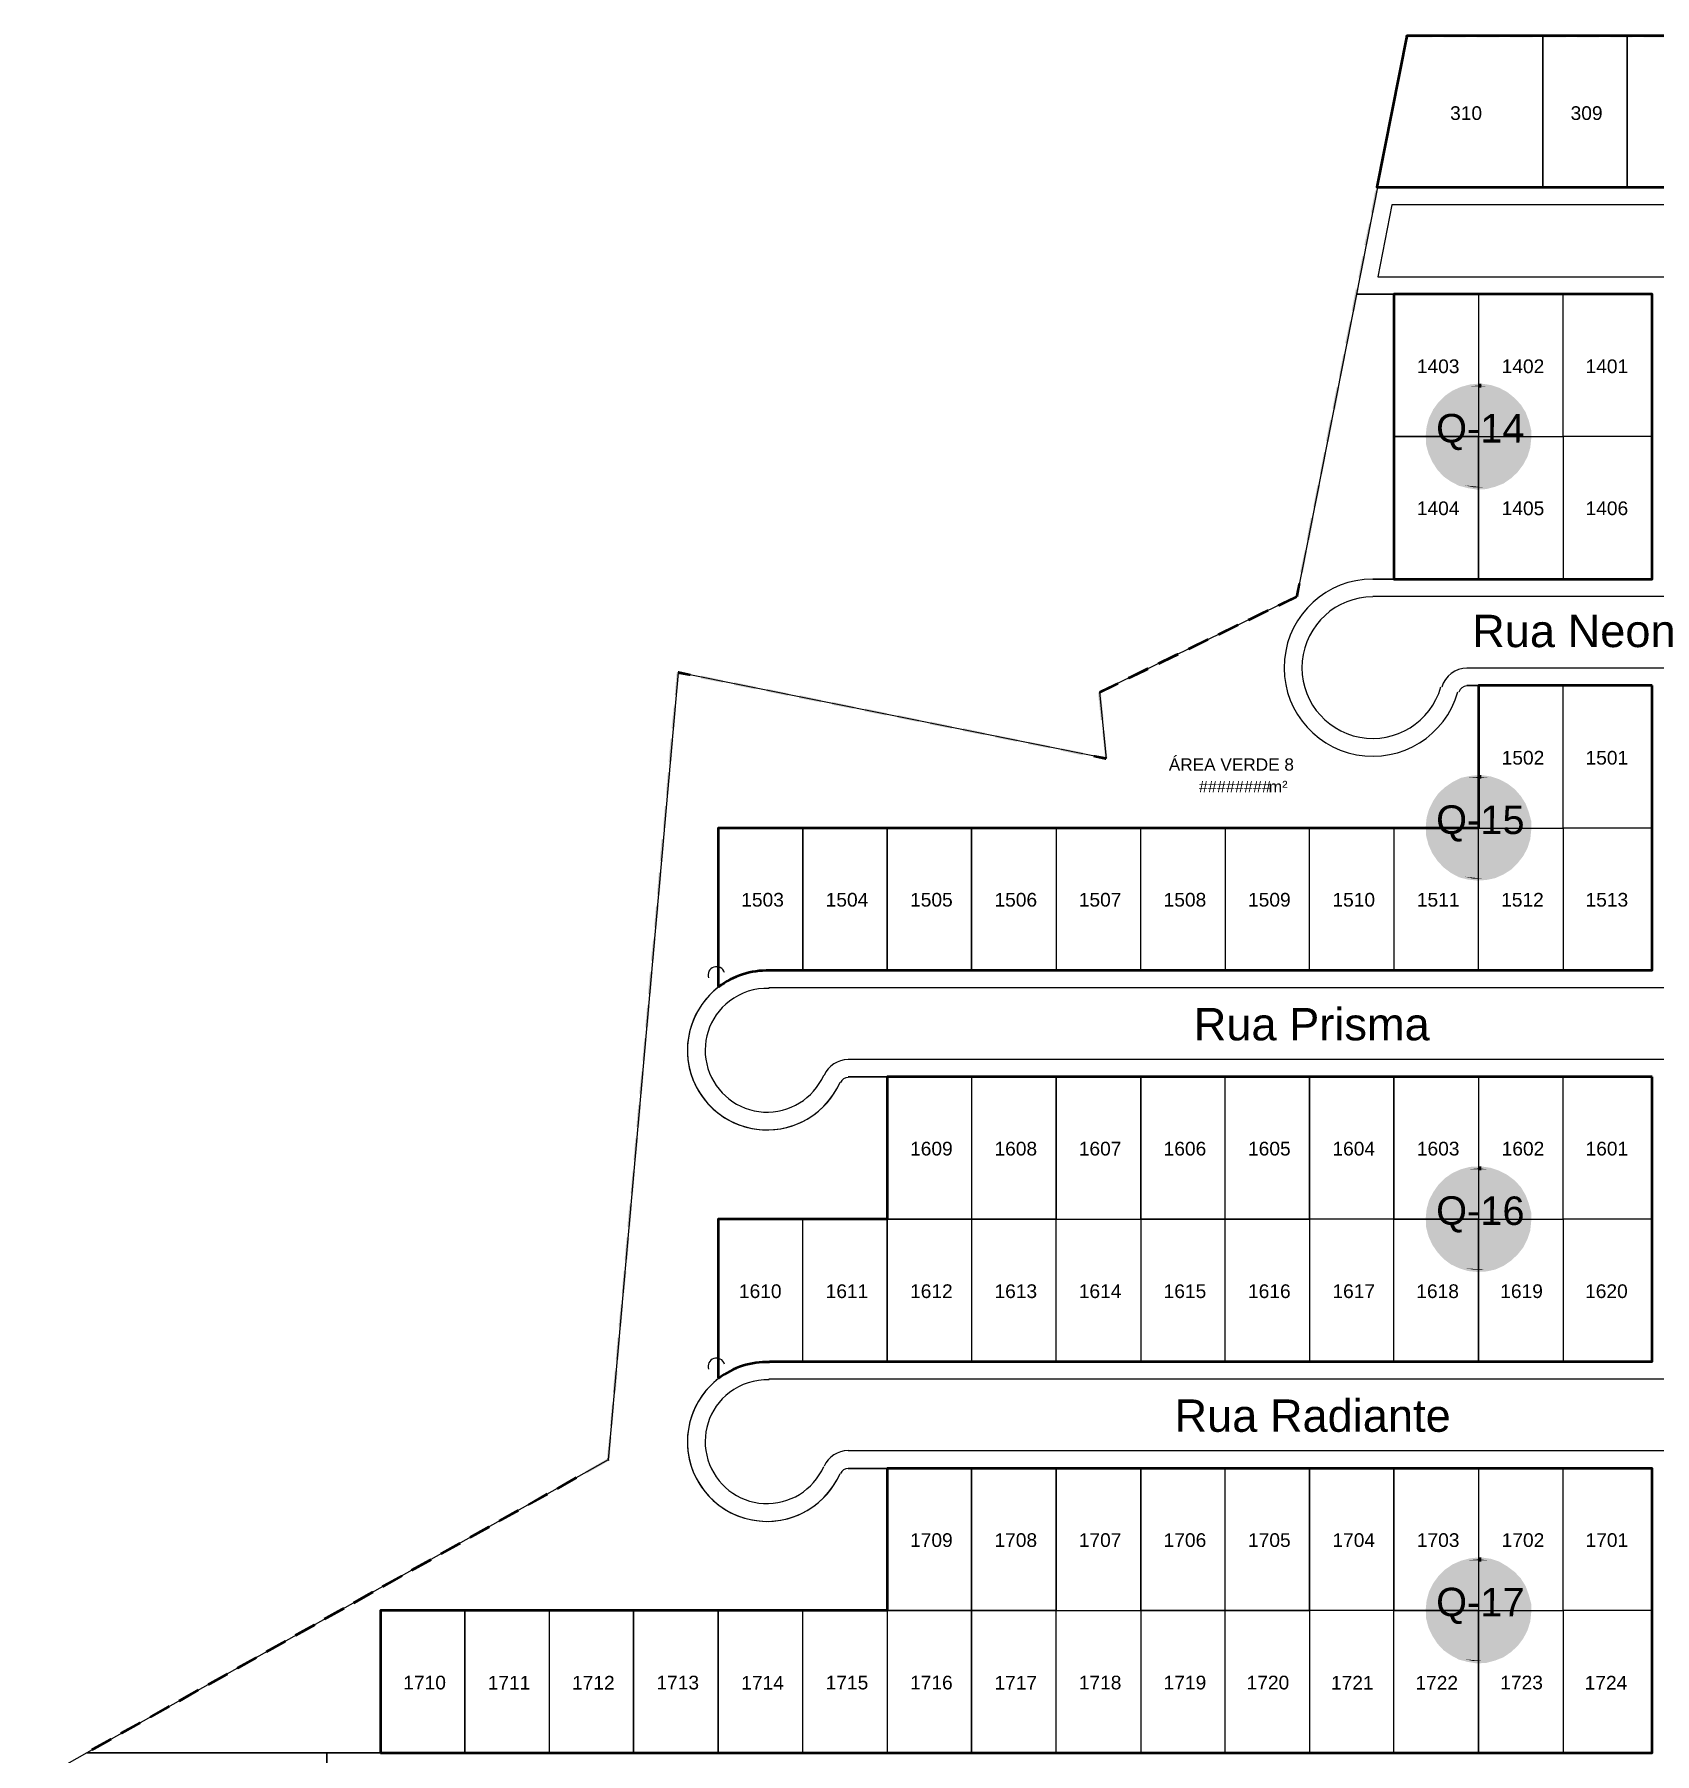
# Model space of a CAD drawing. Extents: x 246293 to 246943, y 9361385 to 9361710.
# Drawn here: x 246293.1 to 246475.3, y 9361496.6 to 9361690 of the extents above; entities that cross this region are included whole.
import ezdxf
from ezdxf.xclip import XClip

# ---------------------------------------------------------------- set-up
doc = ezdxf.new("R2010")
doc.units = 0
doc.header["$XCLIPFRAME"] = 0
doc.styles.add('style0', font='', dxfattribs={"height": 4.19039})
doc.styles.get('style0').set_extended_font_data('Arial')

# ---------------------------------------------------------------- blocks, each defined once
blk = doc.blocks.new('Viewport1')
at = {"linetype": 'Continuous', "lineweight": 25, "true_color": 0x93278f}
for points in [[(246447.03, 9361688.33), (246447.29, 9361689.81), (246447.61, 9361689.75), (246447.29, 9361688.28)], [(246446.29, 9361684.69), (246446.76, 9361687.12), (246447.08, 9361687.07), (246446.61, 9361684.64)], [(246445.55, 9361681), (246446.03, 9361683.43), (246446.34, 9361683.38), (246445.87, 9361680.95)], [(246444.87, 9361677.31), (246445.34, 9361679.79), (246445.61, 9361679.69), (246445.13, 9361677.26)], [(246444.13, 9361673.62), (246444.6, 9361676.1), (246444.92, 9361676.05), (246444.39, 9361673.57)], [(246443.39, 9361669.93), (246443.87, 9361672.41), (246444.18, 9361672.36), (246443.71, 9361669.88)], [(246442.65, 9361666.3), (246443.18, 9361668.72), (246443.44, 9361668.67), (246442.97, 9361666.24)], [(246441.97, 9361662.61), (246442.44, 9361665.03), (246442.76, 9361664.98), (246442.23, 9361662.55)], [(246441.23, 9361658.92), (246441.7, 9361661.39), (246442.02, 9361661.29), (246441.55, 9361658.86)], [(246440.49, 9361655.23), (246441.02, 9361657.7), (246441.28, 9361657.65), (246440.81, 9361655.17)], [(246439.81, 9361651.54), (246440.28, 9361654.01), (246440.55, 9361653.96), (246440.07, 9361651.48)], [(246439.07, 9361647.9), (246439.54, 9361650.32), (246439.86, 9361650.27), (246439.39, 9361647.79)], [(246438.33, 9361644.21), (246438.81, 9361646.63), (246439.12, 9361646.58), (246438.65, 9361644.16)], [(246437.65, 9361640.52), (246438.12, 9361643), (246438.38, 9361642.89), (246437.91, 9361640.47)], [(246436.91, 9361636.83), (246437.38, 9361639.31), (246437.7, 9361639.25), (246437.17, 9361636.78)], [(246436.17, 9361633.14), (246436.64, 9361635.62), (246436.96, 9361635.56), (246436.49, 9361633.09)], [(246435.43, 9361629.5), (246435.96, 9361631.93), (246436.22, 9361631.87), (246435.75, 9361629.4)], [(246434.91, 9361626.76), (246435.22, 9361628.24), (246435.49, 9361628.18), (246435.22, 9361626.71)], [(246432.9, 9361625.86), (246435.01, 9361626.86), (246435.12, 9361626.6), (246433.06, 9361625.6)], [(246426.16, 9361622.59), (246428.42, 9361623.7), (246428.53, 9361623.44), (246426.31, 9361622.33)], [(246429.53, 9361624.23), (246431.8, 9361625.34), (246431.9, 9361625.07), (246429.69, 9361623.97)], [(246422.78, 9361620.96), (246425.05, 9361622.07), (246425.15, 9361621.8), (246422.94, 9361620.7)], [(246419.41, 9361619.33), (246421.68, 9361620.43), (246421.78, 9361620.12), (246419.57, 9361619.06)], [(246416.04, 9361617.69), (246418.3, 9361618.8), (246418.41, 9361618.48), (246416.19, 9361617.43)], [(246412.82, 9361616.11), (246414.93, 9361617.11), (246415.03, 9361616.85), (246412.98, 9361615.85)]]:
    blk.add_hatch(color=217, dxfattribs=at).paths.add_polyline_path(points)
at = {"linetype": 'Continuous', "lineweight": 0, "true_color": 0x93278f}
for points in [[(246447.45, 9361689.96), (246450.3, 9361689.96), (246450.3, 9361689.65), (246447.45, 9361689.65)], [(246451.56, 9361689.96), (246454.04, 9361689.96), (246454.04, 9361689.65), (246451.56, 9361689.65)], [(246455.3, 9361689.96), (246457.83, 9361689.96), (246457.83, 9361689.65), (246455.3, 9361689.65)], [(246459.05, 9361689.96), (246461.58, 9361689.96), (246461.58, 9361689.65), (246459.05, 9361689.65)], [(246462.79, 9361689.96), (246465.32, 9361689.96), (246465.32, 9361689.65), (246462.79, 9361689.65)], [(246466.58, 9361689.96), (246469.06, 9361689.96), (246469.06, 9361689.65), (246466.58, 9361689.65)], [(246470.33, 9361689.96), (246472.8, 9361689.96), (246472.8, 9361689.65), (246470.33, 9361689.65)], [(246474.07, 9361689.96), (246476.55, 9361689.96), (246476.55, 9361689.65), (246474.07, 9361689.65)], [(246365.12, 9361615.69), (246365.33, 9361618.22), (246365.65, 9361618.22), (246365.38, 9361615.64)], [(246365.49, 9361618.38), (246366.91, 9361618.06), (246366.86, 9361617.8), (246365.43, 9361618.06)], [(246368.12, 9361617.85), (246370.6, 9361617.32), (246370.55, 9361617.06), (246368.07, 9361617.53)], [(246371.81, 9361617.11), (246374.29, 9361616.59), (246374.18, 9361616.32), (246371.76, 9361616.8)], [(246375.5, 9361616.37), (246377.93, 9361615.85), (246377.87, 9361615.58), (246375.45, 9361616.06)], [(246413.03, 9361612.84), (246412.71, 9361615.95), (246413.03, 9361616.01), (246413.35, 9361612.9)], [(246364.75, 9361611.95), (246365.01, 9361614.42), (246365.28, 9361614.37), (246365.07, 9361611.89)], [(246379.19, 9361615.64), (246381.62, 9361615.11), (246381.56, 9361614.85), (246379.09, 9361615.32)], [(246382.83, 9361614.9), (246385.31, 9361614.37), (246385.25, 9361614.11), (246382.78, 9361614.58)], [(246386.52, 9361614.16), (246389, 9361613.63), (246388.89, 9361613.37), (246386.47, 9361613.84)], [(246390.21, 9361613.42), (246392.63, 9361612.9), (246392.58, 9361612.63), (246390.16, 9361613.11)], [(246393.9, 9361612.68), (246396.32, 9361612.16), (246396.27, 9361611.89), (246393.79, 9361612.37)], [(246364.43, 9361608.2), (246364.64, 9361610.68), (246364.96, 9361610.68), (246364.75, 9361608.15)], [(246397.53, 9361611.95), (246400.01, 9361611.42), (246399.96, 9361611.16), (246397.48, 9361611.63)], [(246401.22, 9361611.16), (246403.7, 9361610.68), (246403.6, 9361610.42), (246401.17, 9361610.89)], [(246404.91, 9361610.42), (246407.34, 9361609.94), (246407.29, 9361609.68), (246404.86, 9361610.15)], [(246413.51, 9361608.52), (246413.19, 9361611.63), (246413.45, 9361611.63), (246413.77, 9361608.52)], [(246408.6, 9361609.68), (246411.03, 9361609.21), (246410.98, 9361608.89), (246408.5, 9361609.42)], [(246412.24, 9361608.94), (246413.66, 9361608.68), (246413.61, 9361608.36), (246412.19, 9361608.68)], [(246364.12, 9361604.46), (246364.33, 9361606.94), (246364.64, 9361606.94), (246364.38, 9361604.46)], [(246363.8, 9361600.72), (246364.01, 9361603.2), (246364.27, 9361603.2), (246364.06, 9361600.72)], [(246363.43, 9361596.98), (246363.64, 9361599.51), (246363.96, 9361599.45), (246363.75, 9361596.98)], [(246363.12, 9361593.23), (246363.33, 9361595.76), (246363.64, 9361595.71), (246363.43, 9361593.23)], [(246362.8, 9361589.54), (246363.01, 9361592.02), (246363.33, 9361591.97), (246363.06, 9361589.49)], [(246362.43, 9361585.8), (246362.69, 9361588.28), (246362.96, 9361588.22), (246362.75, 9361585.75)], [(246362.11, 9361582.06), (246362.32, 9361584.53), (246362.64, 9361584.53), (246362.43, 9361582)], [(246361.8, 9361578.31), (246362.01, 9361580.79), (246362.32, 9361580.79), (246362.11, 9361578.26)], [(246361.48, 9361574.57), (246361.69, 9361577.05), (246361.96, 9361577.05), (246361.74, 9361574.57)], [(246361.11, 9361570.83), (246361.38, 9361573.36), (246361.64, 9361573.31), (246361.43, 9361570.83)], [(246360.8, 9361567.09), (246361.01, 9361569.62), (246361.32, 9361569.56), (246361.11, 9361567.09)], [(246360.48, 9361563.4), (246360.69, 9361565.87), (246361.01, 9361565.82), (246360.74, 9361563.34)], [(246360.16, 9361559.65), (246360.37, 9361562.13), (246360.64, 9361562.08), (246360.43, 9361559.6)], [(246359.79, 9361555.91), (246360.01, 9361558.39), (246360.32, 9361558.39), (246360.11, 9361555.86)], [(246359.48, 9361552.17), (246359.69, 9361554.65), (246360.01, 9361554.65), (246359.79, 9361552.11)], [(246359.16, 9361548.42), (246359.37, 9361550.9), (246359.69, 9361550.9), (246359.43, 9361548.42)], [(246358.79, 9361544.68), (246359.06, 9361547.16), (246359.32, 9361547.16), (246359.11, 9361544.68)], [(246358.48, 9361540.94), (246358.69, 9361543.47), (246359, 9361543.42), (246358.79, 9361540.94)], [(246358.16, 9361537.25), (246358.37, 9361539.73), (246358.69, 9361539.67), (246358.48, 9361537.2)], [(246357.84, 9361533.51), (246358.06, 9361535.98), (246358.32, 9361535.93), (246358.11, 9361533.45)], [(246357.48, 9361529.66), (246357.74, 9361532.24), (246358, 9361532.24), (246357.79, 9361529.66)], [(246355.1, 9361528.39), (246357.58, 9361529.82), (246357.69, 9361529.55), (246355.21, 9361528.13)], [(246351.84, 9361526.55), (246354, 9361527.81), (246354.15, 9361527.55), (246351.94, 9361526.28)], [(246348.57, 9361524.7), (246350.73, 9361525.97), (246350.89, 9361525.7), (246348.67, 9361524.49)], [(246345.3, 9361522.91), (246347.46, 9361524.12), (246347.62, 9361523.86), (246345.4, 9361522.65)], [(246342.03, 9361521.07), (246344.19, 9361522.28), (246344.35, 9361522.01), (246342.14, 9361520.8)], [(246338.76, 9361519.22), (246340.92, 9361520.43), (246341.08, 9361520.17), (246338.87, 9361518.96)], [(246335.44, 9361517.38), (246337.66, 9361518.59), (246337.81, 9361518.32), (246335.6, 9361517.11)], [(246332.17, 9361515.53), (246334.39, 9361516.74), (246334.55, 9361516.53), (246332.33, 9361515.27)], [(246328.91, 9361513.69), (246331.12, 9361514.95), (246331.28, 9361514.69), (246329.07, 9361513.42)], [(246325.64, 9361511.89), (246327.85, 9361513.11), (246328.01, 9361512.84), (246325.8, 9361511.63)], [(246322.37, 9361510.05), (246324.58, 9361511.26), (246324.74, 9361511), (246322.53, 9361509.78)], [(246319.1, 9361508.2), (246321.32, 9361509.42), (246321.42, 9361509.15), (246319.26, 9361507.94)], [(246312.57, 9361504.51), (246314.78, 9361505.73), (246314.89, 9361505.46), (246312.73, 9361504.25)], [(246315.84, 9361506.36), (246318.05, 9361507.57), (246318.15, 9361507.31), (246315.99, 9361506.09)], [(246309.3, 9361502.67), (246311.51, 9361503.93), (246311.62, 9361503.67), (246309.46, 9361502.4)], [(246306.03, 9361500.82), (246308.24, 9361502.09), (246308.35, 9361501.82), (246306.19, 9361500.61)], [(246302.76, 9361499.03), (246304.98, 9361500.24), (246305.08, 9361499.98), (246302.92, 9361498.77)], [(246299.5, 9361497.19), (246301.71, 9361498.4), (246301.81, 9361498.13), (246299.65, 9361496.92)]]:
    blk.add_hatch(color=217, dxfattribs=at).paths.add_polyline_path(points)
at = {"linetype": 'Continuous', "lineweight": 25, "true_color": 0x0037dd}
for points in [[(246455.51, 9361650.69), (246454.51, 9361650.59), (246453.51, 9361650.32), (246452.56, 9361649.9), (246451.72, 9361649.32), (246450.98, 9361648.58), (246450.4, 9361647.79), (246449.93, 9361646.84), (246449.66, 9361645.84), (246449.56, 9361644.84), (246449.61, 9361643.79), (246449.87, 9361642.84), (246450.3, 9361641.89), (246450.88, 9361640.99), (246451.56, 9361640.25), (246452.4, 9361639.67), (246453.3, 9361639.2), (246454.3, 9361638.94), (246455.3, 9361638.78), (246456.36, 9361638.83), (246457.36, 9361639.09), (246458.31, 9361639.46), (246459.15, 9361640.04), (246459.89, 9361640.73), (246460.52, 9361641.57), (246461, 9361642.47), (246461.31, 9361643.47), (246461.42, 9361644.47), (246461.42, 9361645.47), (246461.15, 9361646.53), (246460.79, 9361647.48), (246460.26, 9361648.32), (246459.57, 9361649.06), (246458.73, 9361649.74), (246457.83, 9361650.22), (246456.89, 9361650.53), (246455.83, 9361650.69), (246455.83, 9361650.22), (246456.78, 9361650.11), (246457.68, 9361649.8), (246458.52, 9361649.37), (246459.26, 9361648.74), (246459.89, 9361648.06), (246460.42, 9361647.27), (246460.73, 9361646.37), (246460.94, 9361645.42), (246461, 9361644.47), (246460.89, 9361643.52), (246460.57, 9361642.63), (246460.15, 9361641.78), (246459.57, 9361641.05), (246458.89, 9361640.41), (246458.1, 9361639.89), (246457.2, 9361639.52), (246456.31, 9361639.31), (246455.36, 9361639.25), (246454.41, 9361639.36), (246453.46, 9361639.62), (246452.62, 9361640.04), (246451.88, 9361640.62), (246451.19, 9361641.31), (246450.67, 9361642.1), (246450.3, 9361642.94), (246450.09, 9361643.89), (246449.98, 9361644.84), (246450.09, 9361645.79), (246450.35, 9361646.69), (246450.77, 9361647.53), (246451.3, 9361648.32), (246451.98, 9361649.01), (246452.77, 9361649.53), (246453.67, 9361649.9), (246454.57, 9361650.16), (246455.51, 9361650.22)], [(246455.83, 9361650.22), (246455.51, 9361650.22), (246455.51, 9361650.69), (246455.83, 9361650.69)], [(246455.51, 9361606.67), (246454.51, 9361606.57), (246453.51, 9361606.36), (246452.56, 9361605.88), (246451.72, 9361605.3), (246450.98, 9361604.62), (246450.4, 9361603.78), (246449.93, 9361602.83), (246449.66, 9361601.88), (246449.56, 9361600.82), (246449.61, 9361599.82), (246449.87, 9361598.82), (246450.3, 9361597.87), (246450.88, 9361597.03), (246451.56, 9361596.29), (246452.4, 9361595.66), (246453.3, 9361595.18), (246454.3, 9361594.92), (246455.3, 9361594.81), (246456.36, 9361594.87), (246457.36, 9361595.08), (246458.31, 9361595.5), (246459.15, 9361596.03), (246459.89, 9361596.76), (246460.52, 9361597.56), (246461, 9361598.45), (246461.31, 9361599.45), (246461.42, 9361600.45), (246461.42, 9361601.51), (246461.15, 9361602.51), (246460.79, 9361603.46), (246460.26, 9361604.3), (246459.57, 9361605.09), (246458.73, 9361605.73), (246457.83, 9361606.2), (246456.89, 9361606.52), (246455.83, 9361606.67), (246455.83, 9361606.25), (246456.78, 9361606.1), (246457.68, 9361605.78), (246458.52, 9361605.36), (246459.26, 9361604.78), (246459.89, 9361604.04), (246460.42, 9361603.25), (246460.73, 9361602.35), (246460.94, 9361601.46), (246461, 9361600.51), (246460.89, 9361599.56), (246460.57, 9361598.66), (246460.15, 9361597.82), (246459.57, 9361597.03), (246458.89, 9361596.4), (246458.1, 9361595.87), (246457.2, 9361595.5), (246456.31, 9361595.29), (246455.36, 9361595.24), (246454.41, 9361595.34), (246453.46, 9361595.6), (246452.62, 9361596.03), (246451.88, 9361596.61), (246451.19, 9361597.29), (246450.67, 9361598.08), (246450.3, 9361598.98), (246450.09, 9361599.87), (246449.98, 9361600.82), (246450.09, 9361601.77), (246450.35, 9361602.67), (246450.77, 9361603.56), (246451.3, 9361604.3), (246451.98, 9361604.99), (246452.77, 9361605.52), (246453.67, 9361605.94), (246454.57, 9361606.15), (246455.51, 9361606.25)], [(246455.83, 9361606.25), (246455.51, 9361606.25), (246455.51, 9361606.67), (246455.83, 9361606.67)], [(246455.51, 9361562.66), (246454.51, 9361562.61), (246453.51, 9361562.34), (246452.56, 9361561.92), (246451.72, 9361561.34), (246450.98, 9361560.6), (246450.4, 9361559.76), (246449.93, 9361558.86), (246449.66, 9361557.86), (246449.56, 9361556.86), (246449.61, 9361555.8), (246449.87, 9361554.8), (246450.3, 9361553.85), (246450.88, 9361553.01), (246451.56, 9361552.27), (246452.4, 9361551.64), (246453.3, 9361551.22), (246454.3, 9361550.9), (246455.3, 9361550.8), (246456.36, 9361550.85), (246457.36, 9361551.06), (246458.31, 9361551.48), (246459.15, 9361552.06), (246459.89, 9361552.75), (246460.52, 9361553.54), (246461, 9361554.49), (246461.31, 9361555.44), (246461.42, 9361556.49), (246461.42, 9361557.49), (246461.15, 9361558.49), (246460.79, 9361559.44), (246460.26, 9361560.34), (246459.57, 9361561.08), (246458.73, 9361561.71), (246457.83, 9361562.18), (246456.89, 9361562.5), (246455.83, 9361562.66), (246455.83, 9361562.24), (246456.78, 9361562.08), (246457.68, 9361561.81), (246458.52, 9361561.34), (246459.26, 9361560.76), (246459.89, 9361560.07), (246460.42, 9361559.23), (246460.73, 9361558.39), (246460.94, 9361557.44), (246461, 9361556.49), (246460.89, 9361555.54), (246460.57, 9361554.65), (246460.15, 9361553.8), (246459.57, 9361553.06), (246458.89, 9361552.38), (246458.1, 9361551.85), (246457.2, 9361551.48), (246456.31, 9361551.27), (246455.36, 9361551.22), (246454.41, 9361551.32), (246453.46, 9361551.64), (246452.62, 9361552.06), (246451.88, 9361552.59), (246451.19, 9361553.27), (246450.67, 9361554.07), (246450.3, 9361554.96), (246450.09, 9361555.86), (246449.98, 9361556.81), (246450.09, 9361557.76), (246450.35, 9361558.7), (246450.77, 9361559.55), (246451.3, 9361560.34), (246451.98, 9361560.97), (246452.77, 9361561.5), (246453.67, 9361561.92), (246454.57, 9361562.18), (246455.51, 9361562.24)], [(246455.83, 9361562.24), (246455.51, 9361562.24), (246455.51, 9361562.66), (246455.83, 9361562.66)], [(246455.51, 9361518.69), (246454.51, 9361518.59), (246453.51, 9361518.32), (246452.56, 9361517.9), (246451.72, 9361517.32), (246450.98, 9361516.58), (246450.4, 9361515.79), (246449.93, 9361514.85), (246449.66, 9361513.84), (246449.56, 9361512.84), (246449.61, 9361511.79), (246449.87, 9361510.79), (246450.3, 9361509.89), (246450.88, 9361508.99), (246451.56, 9361508.26), (246452.4, 9361507.68), (246453.3, 9361507.2), (246454.3, 9361506.94), (246455.3, 9361506.78), (246456.36, 9361506.83), (246457.36, 9361507.1), (246458.31, 9361507.47), (246459.15, 9361508.05), (246459.89, 9361508.73), (246460.52, 9361509.57), (246461, 9361510.47), (246461.31, 9361511.47), (246461.42, 9361512.47), (246461.42, 9361513.47), (246461.15, 9361514.48), (246460.79, 9361515.48), (246460.26, 9361516.32), (246459.57, 9361517.06), (246458.73, 9361517.69), (246457.83, 9361518.22), (246456.89, 9361518.54), (246455.83, 9361518.69), (246455.83, 9361518.22), (246456.78, 9361518.11), (246457.68, 9361517.8), (246458.52, 9361517.32), (246459.26, 9361516.74), (246459.89, 9361516.06), (246460.42, 9361515.27), (246460.73, 9361514.37), (246460.94, 9361513.42), (246461, 9361512.47), (246460.89, 9361511.52), (246460.57, 9361510.63), (246460.15, 9361509.78), (246459.57, 9361509.05), (246458.89, 9361508.41), (246458.1, 9361507.89), (246457.2, 9361507.52), (246456.31, 9361507.31), (246455.36, 9361507.25), (246454.41, 9361507.36), (246453.46, 9361507.62), (246452.62, 9361508.05), (246451.88, 9361508.63), (246451.19, 9361509.31), (246450.67, 9361510.1), (246450.3, 9361510.94), (246450.09, 9361511.89), (246449.98, 9361512.84), (246450.09, 9361513.79), (246450.35, 9361514.69), (246450.77, 9361515.53), (246451.3, 9361516.32), (246451.98, 9361517.01), (246452.77, 9361517.53), (246453.67, 9361517.9), (246454.57, 9361518.17), (246455.51, 9361518.22)], [(246455.83, 9361518.22), (246455.51, 9361518.22), (246455.51, 9361518.69), (246455.83, 9361518.69)]]:
    blk.add_hatch(color=162, dxfattribs=at).paths.add_polyline_path(points)
at = {"linetype": 'Continuous', "lineweight": 25, "true_color": 0xfafafa}
for points in [[(246459.47, 9361648.85), (246460.15, 9361648.06), (246450.82, 9361648.06), (246451.56, 9361648.85)], [(246458.62, 9361649.53), (246459.42, 9361648.9), (246451.56, 9361648.9), (246452.4, 9361649.53)], [(246459.42, 9361648.9), (246459.47, 9361648.85), (246451.56, 9361648.85), (246451.56, 9361648.9)], [(246457.62, 9361650.06), (246458.57, 9361649.58), (246452.4, 9361649.58), (246453.35, 9361650.06)], [(246458.57, 9361649.58), (246458.62, 9361649.53), (246452.4, 9361649.53), (246452.4, 9361649.58)], [(246457.57, 9361650.06), (246457.62, 9361650.06), (246453.35, 9361650.06), (246453.41, 9361650.06)], [(246456.62, 9361650.38), (246457.57, 9361650.06), (246453.41, 9361650.06), (246454.41, 9361650.38)], [(246455.51, 9361650.48), (246454.41, 9361650.38), (246456.52, 9361650.38)], [(246456.62, 9361650.38), (246454.41, 9361650.38), (246456.52, 9361650.38)], [(246460.73, 9361647.11), (246461.05, 9361646.11), (246449.93, 9361646.11), (246450.3, 9361647.11)], [(246460.15, 9361648.06), (246460.68, 9361647.11), (246450.3, 9361647.11), (246450.82, 9361648.06)], [(246460.73, 9361647.11), (246450.3, 9361647.11), (246460.68, 9361647.11)], [(246461.05, 9361646.05), (246461.21, 9361645.05), (246449.77, 9361645.05), (246449.93, 9361646.05)], [(246461.21, 9361645.05), (246461.21, 9361645), (246449.77, 9361645), (246449.77, 9361645.05)], [(246461.21, 9361645), (246461.15, 9361643.94), (246449.82, 9361643.94), (246449.77, 9361645)], [(246461.05, 9361646.11), (246461.05, 9361646.05), (246449.93, 9361646.05), (246449.93, 9361646.11)], [(246461.15, 9361643.94), (246461.15, 9361643.89), (246449.82, 9361643.89), (246449.82, 9361643.94)], [(246461.15, 9361643.89), (246460.89, 9361642.89), (246450.09, 9361642.89), (246449.82, 9361643.89)], [(246460.89, 9361642.89), (246460.89, 9361642.84), (246450.09, 9361642.84), (246450.09, 9361642.89)], [(246460.89, 9361642.84), (246460.47, 9361641.89), (246450.51, 9361641.89), (246450.09, 9361642.84)], [(246460.47, 9361641.89), (246460.47, 9361641.84), (246450.56, 9361641.84), (246450.51, 9361641.89)], [(246460.47, 9361641.84), (246459.84, 9361640.99), (246451.19, 9361640.99), (246451.14, 9361640.99), (246450.56, 9361641.84)], [(246459.84, 9361640.99), (246459.05, 9361640.25), (246451.93, 9361640.25), (246451.19, 9361640.99)], [(246459.05, 9361640.25), (246459.05, 9361640.2), (246451.98, 9361640.2), (246451.93, 9361640.25)], [(246459.05, 9361640.2), (246458.15, 9361639.67), (246452.88, 9361639.67), (246451.98, 9361640.2)], [(246458.15, 9361639.67), (246458.1, 9361639.62), (246452.88, 9361639.62), (246452.88, 9361639.67)], [(246458.1, 9361639.62), (246457.1, 9361639.25), (246453.93, 9361639.25), (246453.88, 9361639.25), (246452.88, 9361639.62)], [(246456.04, 9361639.04), (246454.93, 9361639.04), (246453.93, 9361639.25)], [(246453.93, 9361639.25), (246456.04, 9361639.04), (246457.1, 9361639.25)], [(246456.62, 9361606.36), (246457.57, 9361606.04), (246453.41, 9361606.04), (246454.41, 9361606.36)], [(246455.51, 9361606.46), (246454.41, 9361606.36), (246456.52, 9361606.36)], [(246456.62, 9361606.36), (246454.41, 9361606.36), (246456.52, 9361606.36)], [(246459.47, 9361604.88), (246460.15, 9361604.09), (246450.82, 9361604.09), (246451.56, 9361604.88)], [(246458.62, 9361605.52), (246459.42, 9361604.88), (246451.56, 9361604.88), (246452.4, 9361605.52)], [(246459.47, 9361604.88), (246451.56, 9361604.88), (246459.42, 9361604.88)], [(246457.62, 9361606.04), (246458.57, 9361605.57), (246452.4, 9361605.57), (246453.35, 9361606.04)], [(246458.57, 9361605.57), (246458.62, 9361605.52), (246452.4, 9361605.52), (246452.4, 9361605.57)], [(246457.57, 9361606.04), (246457.62, 9361606.04), (246453.35, 9361606.04), (246453.41, 9361606.04)], [(246460.73, 9361603.09), (246461.05, 9361602.09), (246449.93, 9361602.09), (246450.3, 9361603.09)], [(246460.15, 9361604.04), (246460.68, 9361603.14), (246450.3, 9361603.14), (246450.82, 9361604.04)], [(246460.68, 9361603.14), (246460.73, 9361603.09), (246450.3, 9361603.09), (246450.3, 9361603.14)], [(246460.15, 9361604.09), (246460.15, 9361604.04), (246450.82, 9361604.04), (246450.82, 9361604.09)], [(246461.05, 9361602.09), (246461.21, 9361601.03), (246449.77, 9361601.03), (246449.93, 9361602.09)], [(246461.21, 9361601.03), (246461.21, 9361600.98), (246449.77, 9361600.98), (246449.77, 9361601.03)], [(246461.21, 9361600.98), (246461.15, 9361599.93), (246449.82, 9361599.93), (246449.77, 9361600.98)], [(246461.15, 9361599.93), (246460.89, 9361598.87), (246450.09, 9361598.87), (246449.82, 9361599.93)], [(246460.89, 9361598.87), (246460.89, 9361598.82), (246450.09, 9361598.82), (246450.09, 9361598.87)], [(246460.89, 9361598.82), (246460.47, 9361597.87), (246450.56, 9361597.87), (246450.51, 9361597.87), (246450.09, 9361598.82)], [(246460.47, 9361597.87), (246459.84, 9361596.98), (246451.19, 9361596.98), (246451.14, 9361596.98), (246450.56, 9361597.87)], [(246459.84, 9361596.98), (246459.05, 9361596.24), (246451.98, 9361596.24), (246451.93, 9361596.24), (246451.19, 9361596.98)], [(246459.05, 9361596.24), (246458.15, 9361595.66), (246452.88, 9361595.66), (246451.98, 9361596.24)], [(246458.1, 9361595.66), (246452.88, 9361595.66), (246458.15, 9361595.66)], [(246458.1, 9361595.66), (246457.1, 9361595.24), (246453.93, 9361595.24), (246453.88, 9361595.24), (246452.88, 9361595.66)], [(246456.04, 9361595.02), (246454.93, 9361595.02), (246453.93, 9361595.24)], [(246453.93, 9361595.24), (246456.04, 9361595.02), (246457.1, 9361595.24)], [(246457.62, 9361562.03), (246458.57, 9361561.55), (246452.4, 9361561.55), (246453.35, 9361562.03)], [(246457.57, 9361562.08), (246457.62, 9361562.03), (246453.35, 9361562.03), (246453.41, 9361562.08)], [(246456.62, 9361562.34), (246457.57, 9361562.08), (246453.41, 9361562.08), (246454.41, 9361562.34)], [(246455.51, 9361562.45), (246454.41, 9361562.34), (246456.52, 9361562.34)], [(246456.62, 9361562.34), (246454.41, 9361562.34), (246456.52, 9361562.34)], [(246460.15, 9361560.02), (246460.68, 9361559.13), (246450.3, 9361559.13), (246450.82, 9361560.02)], [(246459.47, 9361560.87), (246460.15, 9361560.07), (246450.82, 9361560.07), (246451.56, 9361560.87)], [(246460.15, 9361560.07), (246460.15, 9361560.02), (246450.82, 9361560.02), (246450.82, 9361560.07)], [(246458.62, 9361561.55), (246459.42, 9361560.92), (246451.56, 9361560.92), (246452.4, 9361561.55)], [(246459.42, 9361560.92), (246459.47, 9361560.87), (246451.56, 9361560.87), (246451.56, 9361560.92)], [(246458.62, 9361561.55), (246452.4, 9361561.55), (246458.57, 9361561.55)], [(246461.05, 9361558.07), (246461.21, 9361557.02), (246449.77, 9361557.02), (246449.93, 9361558.07)], [(246460.73, 9361559.07), (246461.05, 9361558.12), (246449.93, 9361558.12), (246450.3, 9361559.07)], [(246461.05, 9361558.12), (246461.05, 9361558.07), (246449.93, 9361558.07), (246449.93, 9361558.12)], [(246460.68, 9361559.13), (246460.73, 9361559.07), (246450.3, 9361559.07), (246450.3, 9361559.13)], [(246461.21, 9361557.02), (246461.21, 9361556.96), (246449.77, 9361556.96), (246449.77, 9361557.02)], [(246461.21, 9361556.96), (246461.15, 9361555.96), (246449.82, 9361555.96), (246449.77, 9361556.96)], [(246461.15, 9361555.96), (246461.15, 9361555.91), (246449.82, 9361555.91), (246449.82, 9361555.96)], [(246461.15, 9361555.91), (246460.89, 9361554.86), (246450.09, 9361554.86), (246449.82, 9361555.91)], [(246460.89, 9361554.86), (246460.47, 9361553.91), (246450.51, 9361553.91), (246450.09, 9361554.86)], [(246460.47, 9361553.91), (246460.47, 9361553.85), (246450.56, 9361553.85), (246450.51, 9361553.91)], [(246460.47, 9361553.85), (246459.84, 9361553.01), (246451.14, 9361553.01), (246450.56, 9361553.85)], [(246459.84, 9361553.01), (246459.84, 9361552.96), (246451.19, 9361552.96), (246451.14, 9361553.01)], [(246459.84, 9361552.96), (246459.05, 9361552.27), (246451.93, 9361552.27), (246451.19, 9361552.96)], [(246459.05, 9361552.27), (246459.05, 9361552.22), (246451.98, 9361552.22), (246451.93, 9361552.27)], [(246459.05, 9361552.22), (246458.15, 9361551.64), (246452.88, 9361551.64), (246451.98, 9361552.22)], [(246458.1, 9361551.64), (246452.88, 9361551.64), (246458.15, 9361551.64)], [(246458.1, 9361551.64), (246457.1, 9361551.27), (246453.88, 9361551.27), (246452.88, 9361551.64)], [(246457.1, 9361551.27), (246457.1, 9361551.22), (246453.93, 9361551.22), (246453.88, 9361551.27)], [(246453.93, 9361551.22), (246456.04, 9361551.06), (246456.04, 9361551.01), (246454.93, 9361551.06)], [(246453.93, 9361551.22), (246456.04, 9361551.06), (246457.1, 9361551.22)], [(246458.62, 9361517.53), (246459.42, 9361516.9), (246451.56, 9361516.9), (246452.4, 9361517.53)], [(246457.62, 9361518.06), (246458.57, 9361517.59), (246452.4, 9361517.59), (246453.35, 9361518.06)], [(246458.57, 9361517.59), (246458.62, 9361517.53), (246452.4, 9361517.53), (246452.4, 9361517.59)], [(246457.57, 9361518.06), (246457.62, 9361518.06), (246453.35, 9361518.06), (246453.41, 9361518.06)], [(246456.62, 9361518.38), (246457.57, 9361518.06), (246453.41, 9361518.06), (246454.41, 9361518.38)], [(246455.51, 9361518.48), (246454.41, 9361518.38), (246456.52, 9361518.38)], [(246456.62, 9361518.38), (246454.41, 9361518.38), (246456.52, 9361518.38)], [(246460.15, 9361516.06), (246460.68, 9361515.11), (246450.3, 9361515.11), (246450.82, 9361516.06)], [(246459.47, 9361516.85), (246460.15, 9361516.06), (246450.82, 9361516.06), (246451.56, 9361516.85)], [(246459.42, 9361516.9), (246459.47, 9361516.85), (246451.56, 9361516.85), (246451.56, 9361516.9)], [(246461.05, 9361514.05), (246461.21, 9361513.05), (246449.77, 9361513.05), (246449.93, 9361514.05)], [(246460.73, 9361515.11), (246461.05, 9361514.11), (246449.93, 9361514.11), (246450.3, 9361515.11)], [(246461.05, 9361514.11), (246461.05, 9361514.05), (246449.93, 9361514.05), (246449.93, 9361514.11)], [(246460.73, 9361515.11), (246450.3, 9361515.11), (246460.68, 9361515.11)], [(246461.21, 9361513.05), (246461.21, 9361513), (246449.77, 9361513), (246449.77, 9361513.05)], [(246461.21, 9361513), (246461.15, 9361511.95), (246449.82, 9361511.95), (246449.77, 9361513)], [(246461.15, 9361511.95), (246461.15, 9361511.89), (246449.82, 9361511.89), (246449.82, 9361511.95)], [(246461.15, 9361511.89), (246460.89, 9361510.89), (246450.09, 9361510.89), (246449.82, 9361511.89)], [(246460.89, 9361510.89), (246460.89, 9361510.84), (246450.09, 9361510.84), (246450.09, 9361510.89)], [(246460.89, 9361510.84), (246460.47, 9361509.89), (246450.51, 9361509.89), (246450.09, 9361510.84)], [(246460.47, 9361509.89), (246460.47, 9361509.84), (246450.56, 9361509.84), (246450.51, 9361509.89)], [(246460.47, 9361509.84), (246459.84, 9361508.99), (246451.19, 9361508.99), (246451.14, 9361508.99), (246450.56, 9361509.84)], [(246459.84, 9361508.99), (246459.05, 9361508.26), (246451.93, 9361508.26), (246451.19, 9361508.99)], [(246459.05, 9361508.26), (246459.05, 9361508.2), (246451.98, 9361508.2), (246451.93, 9361508.26)], [(246459.05, 9361508.2), (246458.15, 9361507.68), (246452.88, 9361507.68), (246451.98, 9361508.2)], [(246458.15, 9361507.68), (246458.1, 9361507.62), (246452.88, 9361507.62), (246452.88, 9361507.68)], [(246458.1, 9361507.62), (246457.1, 9361507.25), (246453.93, 9361507.25), (246453.88, 9361507.25), (246452.88, 9361507.62)], [(246456.04, 9361507.04), (246454.93, 9361507.04), (246453.93, 9361507.25)], [(246453.93, 9361507.25), (246456.04, 9361507.04), (246457.1, 9361507.25)]]:
    blk.add_hatch(color=7, dxfattribs=at).paths.add_polyline_path(points)
at = {"color": 217, "linetype": 'Continuous', "lineweight": 0, "true_color": 0x93278f}
for p, q in [((246447.29, 9361689.81), (246447.61, 9361689.75)), ((246357.58, 9361529.82), (246357.69, 9361529.55))]:
    blk.add_line(p, q, dxfattribs=at)
at = {"color": 3, "linetype": 'Continuous', "lineweight": 25, "true_color": 0x00ff00}
for p, q in [((246445.97, 9361628.71), (246443.6, 9361628.71)), ((246455.51, 9361616.74), (246454.2, 9361616.74)), ((246389, 9361572.73), (246384.62, 9361572.73)), ((246389, 9361528.71), (246384.62, 9361528.71)), ((246332.02, 9361496.71), (246313.99, 9361496.71))]:
    blk.add_line(p, q, dxfattribs=at)
at = {"color": 1, "linetype": 'Continuous', "lineweight": 25, "true_color": 0xff0000}
for points in [[(246481.76, 9361672.78), (246472.22, 9361672.78), (246462.74, 9361672.78), (246444.13, 9361672.78), (246441.76, 9361660.76), (246445.97, 9361660.76), (246455.51, 9361660.76), (246465, 9361660.76), (246475.02, 9361660.76), (246475.02, 9361644.74), (246475.02, 9361628.71), (246465, 9361628.71), (246455.51, 9361628.71), (246445.97, 9361628.71), (246443.6, 9361628.71)], [(246481.76, 9361670.78), (246472.22, 9361670.78), (246462.74, 9361670.78), (246445.76, 9361670.78), (246444.18, 9361662.71), (246445.97, 9361662.71), (246455.51, 9361662.71), (246465, 9361662.71), (246477.02, 9361662.71)], [(246477.02, 9361626.76), (246465, 9361626.76), (246455.51, 9361626.76), (246445.97, 9361626.76), (246443.6, 9361626.76)], [(246443.6, 9361628.71), (246445.97, 9361628.71), (246445.97, 9361644.74), (246445.97, 9361660.76), (246441.76, 9361660.76), (246435.06, 9361626.76), (246412.87, 9361616.01), (246413.61, 9361608.52), (246365.49, 9361618.22), (246357.63, 9361529.66), (246299.02, 9361496.71), (246313.99, 9361496.71), (246332.02, 9361496.71), (246332.02, 9361512.74), (246341.5, 9361512.74), (246350.99, 9361512.74), (246360.48, 9361512.74), (246370.02, 9361512.74), (246379.51, 9361512.74), (246389, 9361512.74), (246389, 9361528.71), (246384.62, 9361528.71)], [(246454.2, 9361618.75), (246455.51, 9361618.75), (246465, 9361618.75), (246477.02, 9361618.75), (246477.02, 9361600.72), (246477.02, 9361582.74), (246465, 9361582.74), (246455.51, 9361582.74), (246445.97, 9361582.74), (246436.49, 9361582.74), (246427, 9361582.74), (246417.51, 9361582.74), (246408.02, 9361582.74), (246398.48, 9361582.74), (246389, 9361582.74), (246379.51, 9361582.74), (246375.71, 9361582.74)], [(246370.02, 9361582.9), (246370.02, 9361584.75), (246370.02, 9361600.72), (246379.51, 9361600.72), (246389, 9361600.72), (246398.48, 9361600.72), (246408.02, 9361600.72), (246417.51, 9361600.72), (246427, 9361600.72), (246436.49, 9361600.72), (246445.97, 9361600.72), (246455.51, 9361600.72), (246455.51, 9361616.74), (246454.2, 9361616.74)], [(246454.2, 9361616.74), (246455.51, 9361616.74), (246465, 9361616.74), (246475.02, 9361616.74), (246475.02, 9361600.72), (246475.02, 9361584.75), (246465, 9361584.75), (246455.51, 9361584.75), (246445.97, 9361584.75), (246436.49, 9361584.75), (246427, 9361584.75), (246417.51, 9361584.75), (246408.02, 9361584.75), (246398.48, 9361584.75), (246389, 9361584.75), (246379.51, 9361584.75), (246375.77, 9361584.75)], [(246384.62, 9361574.73), (246389, 9361574.73), (246398.48, 9361574.73), (246408.02, 9361574.73), (246417.51, 9361574.73), (246427, 9361574.73), (246436.49, 9361574.73), (246445.97, 9361574.73), (246455.51, 9361574.73), (246465, 9361574.73), (246477.02, 9361574.73), (246477.02, 9361556.75), (246477.02, 9361538.73), (246465, 9361538.73), (246455.51, 9361538.73), (246445.97, 9361538.73), (246436.49, 9361538.73), (246427, 9361538.73), (246417.51, 9361538.73), (246408.02, 9361538.73), (246398.48, 9361538.73), (246389, 9361538.73), (246379.51, 9361538.73), (246375.71, 9361538.73)], [(246370.02, 9361538.88), (246370.02, 9361540.73), (246370.02, 9361556.75), (246379.51, 9361556.75), (246389, 9361556.75), (246389, 9361572.73), (246384.62, 9361572.73)], [(246384.62, 9361572.73), (246389, 9361572.73), (246398.48, 9361572.73), (246408.02, 9361572.73), (246417.51, 9361572.73), (246427, 9361572.73), (246436.49, 9361572.73), (246445.97, 9361572.73), (246455.51, 9361572.73), (246465, 9361572.73), (246475.02, 9361572.73), (246475.02, 9361556.75), (246475.02, 9361540.73), (246465, 9361540.73), (246455.51, 9361540.73), (246445.97, 9361540.73), (246436.49, 9361540.73), (246427, 9361540.73), (246417.51, 9361540.73), (246408.02, 9361540.73), (246398.48, 9361540.73), (246389, 9361540.73), (246379.51, 9361540.73), (246375.77, 9361540.73)], [(246384.62, 9361530.71), (246389, 9361530.71), (246477.02, 9361530.71), (246477.02, 9361494.76), (246332.02, 9361494.76), (246328.01, 9361494.76), (246328.01, 9361486.75), (246343.98, 9361486.75), (246343.98, 9361474.73), (246343.98, 9361465.24), (246343.98, 9361455.75), (246343.98, 9361446.21), (246343.98, 9361436.72), (246343.98, 9361427.23), (246343.98, 9361417.48)], [(246384.62, 9361528.71), (246389, 9361528.71), (246475.02, 9361528.71), (246475.02, 9361496.71), (246332.02, 9361496.71), (246326.01, 9361496.71), (246326.01, 9361484.75), (246341.98, 9361484.75), (246341.98, 9361474.73), (246341.98, 9361465.24), (246341.98, 9361455.75), (246341.98, 9361446.21), (246341.98, 9361436.72), (246341.98, 9361427.23), (246341.98, 9361418.43)], [(246293.12, 9361385.38), (246298.02, 9361386.7), (246298.02, 9361427.23), (246309.98, 9361427.23), (246326.01, 9361427.23), (246326.01, 9361465.24), (246326.01, 9361496.71), (246315.99, 9361496.71), (246313.99, 9361496.71), (246299.02, 9361496.71), (246293.12, 9361493.39)]]:
    blk.add_lwpolyline(points, dxfattribs=at)
at = {"color": 5, "linetype": 'Continuous', "lineweight": 50, "true_color": 0x0000ff}
for points in [[(246548.76, 9361689.81), (246538.74, 9361689.81), (246529.26, 9361689.81), (246519.77, 9361689.81), (246510.23, 9361689.81), (246500.74, 9361689.81), (246491.25, 9361689.81), (246481.76, 9361689.81), (246472.22, 9361689.81), (246462.74, 9361689.81), (246447.45, 9361689.81), (246444.08, 9361672.78), (246462.74, 9361672.78), (246472.22, 9361672.78), (246481.76, 9361672.78), (246491.25, 9361672.78), (246500.74, 9361672.78), (246510.23, 9361672.78), (246519.77, 9361672.78), (246529.26, 9361672.78), (246538.74, 9361672.78), (246548.76, 9361672.78), (246548.76, 9361689.81)], [(246475.02, 9361644.74), (246475.02, 9361660.76), (246465, 9361660.76), (246455.51, 9361660.76), (246445.97, 9361660.76), (246445.97, 9361644.74), (246445.97, 9361628.71), (246455.51, 9361628.71), (246465, 9361628.71), (246475.02, 9361628.71), (246475.02, 9361644.74)], [(246475.02, 9361616.74), (246465, 9361616.74), (246455.51, 9361616.74), (246455.51, 9361600.72), (246445.97, 9361600.72), (246436.49, 9361600.72), (246427, 9361600.72), (246417.51, 9361600.72), (246408.02, 9361600.72), (246398.48, 9361600.72), (246389, 9361600.72), (246379.51, 9361600.72), (246370.02, 9361600.72), (246370.02, 9361584.75), (246370.02, 9361582.9)], [(246375.77, 9361584.75), (246379.51, 9361584.75), (246389, 9361584.75), (246398.48, 9361584.75), (246408.02, 9361584.75), (246417.51, 9361584.75), (246427, 9361584.75), (246436.49, 9361584.75), (246445.97, 9361584.75), (246455.51, 9361584.75), (246465, 9361584.75), (246475.02, 9361584.75), (246475.02, 9361600.72), (246475.02, 9361616.74)], [(246475.02, 9361572.73), (246465, 9361572.73), (246455.51, 9361572.73), (246445.97, 9361572.73), (246436.49, 9361572.73), (246427, 9361572.73), (246417.51, 9361572.73), (246408.02, 9361572.73), (246398.48, 9361572.73), (246389, 9361572.73), (246389, 9361556.75), (246379.51, 9361556.75), (246370.02, 9361556.75), (246370.02, 9361540.73), (246370.02, 9361538.88)], [(246375.77, 9361540.73), (246379.51, 9361540.73), (246389, 9361540.73), (246398.48, 9361540.73), (246408.02, 9361540.73), (246417.51, 9361540.73), (246427, 9361540.73), (246436.49, 9361540.73), (246445.97, 9361540.73), (246455.51, 9361540.73), (246465, 9361540.73), (246475.02, 9361540.73), (246475.02, 9361556.75), (246475.02, 9361572.73)], [(246332.02, 9361496.71), (246475.02, 9361496.71), (246475.02, 9361528.71), (246389, 9361528.71), (246389, 9361512.74), (246332.02, 9361512.74), (246332.02, 9361496.71)]]:
    blk.add_lwpolyline(points, dxfattribs=at)
at = {"color": 3, "linetype": 'Continuous', "lineweight": 25, "true_color": 0x00ff00}
for points in [[(246462.74, 9361689.81), (246447.45, 9361689.81), (246444.08, 9361672.78), (246462.74, 9361672.78), (246462.74, 9361689.81)], [(246472.22, 9361689.81), (246462.74, 9361689.81), (246462.74, 9361672.78), (246472.22, 9361672.78), (246472.22, 9361689.81)], [(246481.76, 9361689.81), (246472.22, 9361689.81), (246472.22, 9361672.78), (246481.76, 9361672.78), (246481.76, 9361689.81)], [(246455.51, 9361644.74), (246455.51, 9361628.71), (246445.97, 9361628.71), (246445.97, 9361644.74), (246455.51, 9361644.74), (246445.97, 9361644.74), (246445.97, 9361660.76), (246455.51, 9361660.76), (246455.51, 9361644.74)], [(246455.51, 9361644.74), (246465, 9361644.74), (246465, 9361660.76), (246455.51, 9361660.76), (246455.51, 9361644.74)], [(246475.02, 9361644.74), (246465, 9361644.74), (246465, 9361660.76), (246475.02, 9361660.76), (246475.02, 9361644.74)], [(246455.51, 9361644.74), (246465, 9361644.74), (246465, 9361628.71), (246455.51, 9361628.71), (246455.51, 9361644.74)], [(246475.02, 9361644.74), (246465, 9361644.74), (246465, 9361628.71), (246475.02, 9361628.71), (246475.02, 9361644.74)], [(246455.51, 9361600.72), (246465, 9361600.72), (246465, 9361616.74), (246455.51, 9361616.74), (246455.51, 9361600.72)], [(246455.51, 9361616.74), (246475.02, 9361616.74), (246475.02, 9361584.75)], [(246475.02, 9361600.72), (246465, 9361600.72), (246465, 9361616.74), (246475.02, 9361616.74), (246475.02, 9361600.72)], [(246370.02, 9361584.75), (246370.02, 9361600.72), (246379.51, 9361600.72), (246379.51, 9361584.75), (246375.19, 9361584.75)], [(246370.02, 9361600.72), (246370.02, 9361584.75), (246370.02, 9361582.9)], [(246375.77, 9361584.75), (246379.51, 9361584.75), (246379.51, 9361600.72), (246370.02, 9361600.72)], [(246379.51, 9361600.72), (246389, 9361600.72), (246389, 9361584.75), (246379.51, 9361584.75), (246379.51, 9361600.72)], [(246389, 9361600.72), (246398.48, 9361600.72), (246398.48, 9361584.75), (246389, 9361584.75), (246389, 9361600.72)], [(246398.48, 9361600.72), (246408.02, 9361600.72), (246408.02, 9361584.75), (246398.48, 9361584.75), (246398.48, 9361600.72)], [(246417.51, 9361600.72), (246408.02, 9361600.72), (246408.02, 9361584.75), (246417.51, 9361584.75), (246417.51, 9361600.72)], [(246417.51, 9361600.72), (246427, 9361600.72), (246427, 9361584.75), (246417.51, 9361584.75), (246417.51, 9361600.72)], [(246436.49, 9361600.72), (246427, 9361600.72), (246427, 9361584.75), (246436.49, 9361584.75), (246436.49, 9361600.72)], [(246436.49, 9361600.72), (246445.97, 9361600.72), (246445.97, 9361584.75), (246436.49, 9361584.75), (246436.49, 9361600.72)], [(246455.51, 9361600.72), (246445.97, 9361600.72), (246445.97, 9361584.75), (246455.51, 9361584.75), (246455.51, 9361600.72)], [(246455.51, 9361600.72), (246465, 9361600.72), (246465, 9361584.75), (246455.51, 9361584.75), (246455.51, 9361600.72)], [(246475.02, 9361600.72), (246465, 9361600.72), (246465, 9361584.75), (246475.02, 9361584.75), (246475.02, 9361600.72)], [(246398.48, 9361556.75), (246398.48, 9361540.73), (246389, 9361540.73), (246389, 9361556.75), (246398.48, 9361556.75), (246389, 9361556.75), (246389, 9361572.73), (246398.48, 9361572.73), (246398.48, 9361556.75)], [(246398.48, 9361556.75), (246398.48, 9361540.73), (246408.02, 9361540.73), (246408.02, 9361556.75), (246398.48, 9361556.75), (246408.02, 9361556.75), (246408.02, 9361572.73), (246398.48, 9361572.73), (246398.48, 9361556.75)], [(246417.51, 9361556.75), (246417.51, 9361540.73), (246408.02, 9361540.73), (246408.02, 9361556.75), (246417.51, 9361556.75), (246417.51, 9361572.73), (246408.02, 9361572.73), (246408.02, 9361556.75), (246417.51, 9361556.75), (246417.51, 9361540.73), (246427, 9361540.73), (246427, 9361556.75), (246417.51, 9361556.75), (246427, 9361556.75), (246427, 9361572.73), (246417.51, 9361572.73), (246417.51, 9361556.75)], [(246436.49, 9361556.75), (246436.49, 9361540.73), (246445.97, 9361540.73), (246445.97, 9361556.75), (246436.49, 9361556.75), (246436.49, 9361572.73), (246445.97, 9361572.73), (246445.97, 9361556.75), (246436.49, 9361556.75), (246436.49, 9361540.73), (246427, 9361540.73), (246427, 9361556.75), (246436.49, 9361556.75), (246427, 9361556.75), (246427, 9361572.73), (246436.49, 9361572.73), (246436.49, 9361556.75)], [(246455.51, 9361556.75), (246455.51, 9361540.73), (246445.97, 9361540.73), (246445.97, 9361556.75), (246455.51, 9361556.75), (246445.97, 9361556.75), (246445.97, 9361572.73), (246455.51, 9361572.73), (246455.51, 9361556.75)], [(246455.51, 9361556.75), (246465, 9361556.75), (246465, 9361572.73), (246455.51, 9361572.73), (246455.51, 9361556.75)], [(246475.02, 9361556.75), (246465, 9361556.75), (246465, 9361572.73), (246475.02, 9361572.73), (246475.02, 9361556.75)], [(246370.02, 9361556.75), (246370.02, 9361540.73), (246370.02, 9361538.88)], [(246375.77, 9361540.73), (246379.51, 9361540.73), (246379.51, 9361556.75), (246370.02, 9361556.75)], [(246379.51, 9361556.75), (246389, 9361556.75), (246389, 9361540.73), (246379.51, 9361540.73), (246379.51, 9361556.75)], [(246455.51, 9361556.75), (246465, 9361556.75), (246465, 9361540.73), (246455.51, 9361540.73), (246455.51, 9361556.75)], [(246475.02, 9361556.75), (246465, 9361556.75), (246465, 9361540.73), (246475.02, 9361540.73), (246475.02, 9361556.75)], [(246389, 9361512.74), (246389, 9361496.71), (246398.48, 9361496.71), (246398.48, 9361512.74), (246389, 9361512.74), (246398.48, 9361512.74), (246398.48, 9361528.71), (246389, 9361528.71), (246389, 9361512.74)], [(246398.48, 9361512.74), (246398.48, 9361496.71), (246408.02, 9361496.71), (246408.02, 9361512.74), (246398.48, 9361512.74), (246408.02, 9361512.74), (246408.02, 9361528.71), (246398.48, 9361528.71), (246398.48, 9361512.74)], [(246417.51, 9361512.74), (246417.51, 9361496.71), (246408.02, 9361496.71), (246408.02, 9361512.74), (246417.51, 9361512.74), (246417.51, 9361528.71), (246408.02, 9361528.71), (246408.02, 9361512.74), (246417.51, 9361512.74), (246417.51, 9361496.71), (246427, 9361496.71), (246427, 9361512.74), (246417.51, 9361512.74), (246427, 9361512.74), (246427, 9361528.71), (246417.51, 9361528.71), (246417.51, 9361512.74)], [(246436.49, 9361512.74), (246436.49, 9361496.71), (246445.97, 9361496.71), (246445.97, 9361512.74), (246436.49, 9361512.74), (246436.49, 9361528.71), (246445.97, 9361528.71), (246445.97, 9361512.74), (246436.49, 9361512.74), (246436.49, 9361496.71), (246427, 9361496.71), (246427, 9361512.74), (246436.49, 9361512.74), (246427, 9361512.74), (246427, 9361528.71), (246436.49, 9361528.71), (246436.49, 9361512.74)], [(246455.51, 9361512.74), (246455.51, 9361496.71), (246445.97, 9361496.71), (246445.97, 9361512.74), (246455.51, 9361512.74), (246445.97, 9361512.74), (246445.97, 9361528.71), (246455.51, 9361528.71), (246455.51, 9361512.74)], [(246455.51, 9361512.74), (246465, 9361512.74), (246465, 9361528.71), (246455.51, 9361528.71), (246455.51, 9361512.74)], [(246475.02, 9361512.74), (246465, 9361512.74), (246465, 9361528.71), (246475.02, 9361528.71), (246475.02, 9361512.74)], [(246341.5, 9361512.74), (246341.5, 9361496.71), (246332.02, 9361496.71), (246332.02, 9361512.74), (246341.5, 9361512.74), (246350.99, 9361512.74), (246350.99, 9361496.71), (246341.5, 9361496.71), (246341.5, 9361512.74)], [(246360.48, 9361512.74), (246360.48, 9361496.71), (246370.02, 9361496.71), (246370.02, 9361512.74), (246360.48, 9361512.74), (246350.99, 9361512.74), (246350.99, 9361496.71), (246360.48, 9361496.71), (246360.48, 9361512.74)], [(246379.51, 9361512.74), (246370.02, 9361512.74), (246370.02, 9361496.71), (246379.51, 9361496.71), (246379.51, 9361512.74)], [(246379.51, 9361512.74), (246389, 9361512.74), (246389, 9361496.71), (246379.51, 9361496.71), (246379.51, 9361512.74)], [(246455.51, 9361512.74), (246465, 9361512.74), (246465, 9361496.71), (246455.51, 9361496.71), (246455.51, 9361512.74)], [(246475.02, 9361512.74), (246465, 9361512.74), (246465, 9361496.71), (246475.02, 9361496.71), (246475.02, 9361512.74)]]:
    blk.add_lwpolyline(points, dxfattribs=at)
for centre, radius, start, end in [((246443.6, 9361618.75), 9.96, 90, 344.1742), ((246454.2, 9361615.74), 0.949, 90, 164.1742), ((246375.5, 9361575.73), 8.96, 88.2642, 336.3959), ((246375.5, 9361575.73), 8.96, 88.2642, 127.5018), ((246384.62, 9361571.72), 0.949, 90, 156.3959), ((246375.5, 9361531.71), 8.96, 88.2642, 336.3959), ((246375.5, 9361531.71), 8.96, 88.2642, 127.5018), ((246384.62, 9361527.76), 0.949, 90, 156.3959)]:
    blk.add_arc(centre, radius, start, end, dxfattribs=at)
at = {"color": 1, "linetype": 'Continuous', "lineweight": 25, "true_color": 0xff0000}
for centre, radius, start, end in [((246443.6, 9361618.75), 9.96, 90, 344.1742), ((246443.6, 9361618.75), 9.96, 90, 344.1742), ((246443.6, 9361618.75), 7.96, 90, 344.1742), ((246454.2, 9361615.74), 2.95, 90, 164.1742), ((246454.2, 9361615.74), 0.949, 90, 164.1742), ((246454.2, 9361615.74), 0.949, 90, 164.1742), ((246369.81, 9361584.17), 0.949, 17.8857, 197.8857), ((246375.5, 9361575.73), 8.96, 88.2642, 127.5018), ((246375.5, 9361575.73), 8.96, 127.5018, 336.3959), ((246375.5, 9361575.73), 8.96, 127.5018, 336.3959), ((246375.5, 9361575.73), 6.96, 127.5018, 336.3959), ((246375.5, 9361575.73), 6.96, 88.0334, 127.5018), ((246384.62, 9361571.72), 2.95, 90, 156.3959), ((246384.62, 9361571.72), 0.949, 90, 156.3959), ((246384.62, 9361571.72), 0.949, 90, 156.3959), ((246369.81, 9361540.15), 0.949, 17.8857, 197.8857), ((246375.5, 9361531.71), 8.96, 88.2642, 127.5018), ((246375.5, 9361531.71), 8.96, 127.5018, 336.3959), ((246375.5, 9361531.71), 8.96, 127.5018, 336.3959), ((246375.5, 9361531.71), 6.96, 88.0334, 127.5018), ((246375.5, 9361531.71), 6.96, 127.5018, 336.3959), ((246384.62, 9361527.76), 2.95, 90, 156.3959), ((246384.62, 9361527.76), 0.949, 90, 156.3959), ((246384.62, 9361527.76), 0.949, 90, 156.3959)]:
    blk.add_arc(centre, radius, start, end, dxfattribs=at)
at = {"color": 5, "linetype": 'Continuous', "lineweight": 50, "true_color": 0x0000ff}
for centre in [(246375.5, 9361575.73), (246375.5, 9361531.71)]:
    blk.add_arc(centre, 8.96, 88.2642, 127.5018, dxfattribs=at)
at = {"color": 1, "linetype": 'Continuous', "lineweight": 25, "true_color": 0xff0000, "attachment_point": 7, "style": 'style0'}
for s, insert, char_height in [('310', (246452.3, 9361680.32), 1.542), ('309', (246465.85, 9361680.32), 1.542), ('1403', (246448.56, 9361651.85), 1.542), ('1402', (246458.1, 9361651.85), 1.542), ('1401', (246467.53, 9361651.85), 1.542), ('1404', (246448.56, 9361635.88), 1.542), ('1405', (246458.1, 9361635.88), 1.542), ('1406', (246467.53, 9361635.88), 1.542), ('ÁREA VERDE 8', (246420.67, 9361607.15), 1.3836), ('1502', (246458.1, 9361607.83), 1.542), ('1501', (246467.53, 9361607.83), 1.542), ('########', (246424.05, 9361604.72), 1.305), ('m²', (246431.9, 9361604.72), 1.305), ('1503', (246372.6, 9361591.86), 1.542), ('1504', (246382.09, 9361591.86), 1.542), ('1505', (246391.58, 9361591.86), 1.542), ('1506', (246401.07, 9361591.86), 1.542), ('1507', (246410.55, 9361591.86), 1.542), ('1508', (246420.09, 9361591.86), 1.542), ('1509', (246429.58, 9361591.86), 1.542), ('1510', (246439.07, 9361591.86), 1.542), ('1511', (246448.56, 9361591.86), 1.542), ('1512', (246458.04, 9361591.86), 1.542), ('1513', (246467.53, 9361591.86), 1.542), ('1609', (246391.58, 9361563.87), 1.542), ('1608', (246401.07, 9361563.87), 1.542), ('1607', (246410.55, 9361563.87), 1.542), ('1606', (246420.09, 9361563.87), 1.542), ('1605', (246429.58, 9361563.87), 1.542), ('1604', (246439.07, 9361563.87), 1.542), ('1603', (246448.56, 9361563.87), 1.542), ('1602', (246458.1, 9361563.87), 1.542), ('1601', (246467.53, 9361563.87), 1.542), ('1610', (246372.34, 9361547.84), 1.542), ('1611', (246382.09, 9361547.84), 1.542), ('1612', (246391.58, 9361547.84), 1.542), ('1613', (246401.07, 9361547.84), 1.542), ('1614', (246410.55, 9361547.84), 1.542), ('1615', (246420.09, 9361547.84), 1.542), ('1616', (246429.58, 9361547.84), 1.542), ('1617', (246439.07, 9361547.84), 1.542), ('1618', (246448.5, 9361547.84), 1.542), ('1619', (246457.94, 9361547.84), 1.542), ('1620', (246467.48, 9361547.84), 1.542), ('1709', (246391.58, 9361519.85), 1.542), ('1708', (246401.07, 9361519.85), 1.542), ('1707', (246410.55, 9361519.85), 1.542), ('1706', (246420.09, 9361519.85), 1.542), ('1705', (246429.58, 9361519.85), 1.542), ('1704', (246439.07, 9361519.85), 1.542), ('1703', (246448.56, 9361519.85), 1.542), ('1702', (246458.1, 9361519.85), 1.542), ('1701', (246467.53, 9361519.85), 1.542), ('1710', (246334.6, 9361503.83), 1.542), ('1711', (246344.09, 9361503.83), 1.542), ('1712', (246353.57, 9361503.83), 1.542), ('1713', (246363.06, 9361503.83), 1.542), ('1714', (246372.6, 9361503.83), 1.542), ('1715', (246382.09, 9361503.83), 1.542), ('1716', (246391.58, 9361503.83), 1.542), ('1717', (246401.07, 9361503.83), 1.542), ('1718', (246410.55, 9361503.83), 1.542), ('1719', (246420.09, 9361503.83), 1.542), ('1720', (246429.42, 9361503.83), 1.542), ('1721', (246438.91, 9361503.83), 1.542), ('1722', (246448.4, 9361503.83), 1.542), ('1723', (246457.94, 9361503.83), 1.542), ('1724', (246467.43, 9361503.83), 1.542)]:
    blk.add_mtext(s, dxfattribs=dict(at, insert=insert, char_height=char_height))
at = {"color": 162, "linetype": 'Continuous', "lineweight": 25, "true_color": 0x0037dd, "char_height": 3.202, "attachment_point": 7, "rotation": 359.8022, "style": 'style0'}
for s, insert in [('Q-14', (246450.72, 9361643.21)), ('Q-15', (246450.72, 9361599.19)), ('Q-16', (246450.72, 9361555.23)), ('Q-17', (246450.72, 9361511.21))]:
    blk.add_mtext(s, dxfattribs=dict(at, insert=insert))
at = {"color": 18, "linetype": 'Continuous', "lineweight": 50, "true_color": 0x000000, "attachment_point": 7, "style": 'style0'}
for s, insert, char_height in [('Rua Neon', (246454.78, 9361621.01), 3.637), ('Rua Prisma', (246423.47, 9361576.79), 3.637), ('Rua Radiante', (246421.31, 9361532.77), 3.6369)]:
    blk.add_mtext(s, dxfattribs=dict(at, insert=insert, char_height=char_height))

msp = doc.modelspace()

# ---------------------------------------------------------------- block references
at = {"color": 7, "linetype": 'Continuous', "lineweight": 25}
ref = msp.add_blockref('Viewport1', (0, 0), dxfattribs=at)
XClip(ref).set_block_clipping_path([(246293.0645908564, 9361385.3773180377), (246947.9778113067, 9361715.953146778)])

doc.saveas('drawing.dxf')
